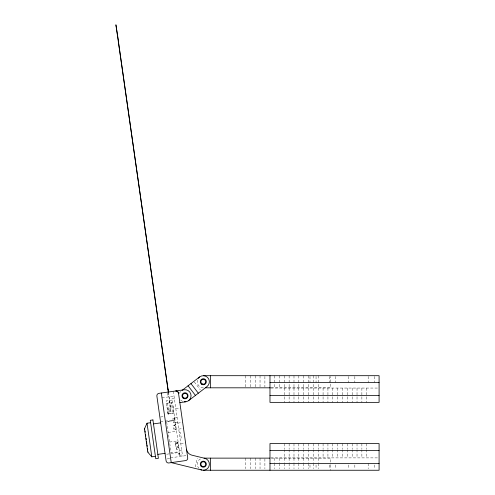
<?xml version="1.0" encoding="UTF-8"?>
<svg xmlns="http://www.w3.org/2000/svg" width="495" height="495" viewBox="0 0 495 495"><rect width="100%" height="100%" fill="white"/><g stroke="black" fill="none" stroke-linecap="round" stroke-linejoin="round"><path stroke-width="0.37" stroke-dasharray="2.48 1.86" d="M195.166 466.884L197.313 458.054M174.376 425.613L175.601 424.407M176.901 443.607L178.163 442.394M177.835 442.097L176.622 443.65M178.113 442.06L175.329 442.635L176.282 449.305L179.116 449.083M162.026 397.819L174.023 396.111M174.364 398.512L171.969 398.852L180.168 456.464M172.136 400.053L166.134 400.907L168.015 414.111L174.017 413.257M166.475 403.307L172.477 402.454M166.988 406.909L168.133 414.092M172.99 406.055L173.894 413.269M168.411 409.155L172.254 408.61M175.818 408.709L180.619 408.029M168.585 410.355L171.221 409.978L170.713 406.376L171.4 402.608L172.916 413.288M168.752 411.555L172.594 411.005M168.121 413.969L173.999 413.133M160.553 417.007L163.987 416.518M174.574 417.198L174.19 417.254L175.013 423.015L175.397 422.959M174.698 418.052L177.099 417.712M174.358 418.405L172.823 418.621L173.423 422.848L174.958 422.631M160.535 421.783L164.328 421.245M165.083 421.134L174.939 419.735M166.642 421.653L175.038 420.453L166.636 421.635L171.084 452.875L179.481 451.663M175.385 422.854L177.785 422.513M177.866 423.114L182.667 422.433M175.558 424.067L174.098 425.65M178.72 429.115L183.521 428.435M176.399 430.019L174.525 428.911M168.176 432.451L176.579 431.256M179.233 432.717L180.434 432.543L181.288 438.545L180.087 438.719M169.544 442.054L177.946 440.859M175.496 443.805L178.027 443.446L178.491 446.7L175.96 447.059M180.774 443.52L185.576 442.833M178.961 448.006L177.123 446.892M179.314 450.462L181.715 450.116M166.697 454.218L179.586 452.381M179.697 453.154L178.293 453.352L178.59 455.462L182.395 454.917M170.565 457.825L185.996 455.629M167.217 458.914L170.651 458.426M271.136 387.814L330.598 387.814L330.598 376.447M270.753 388.055L379.09 388.055M270.753 457.887L379.09 457.887M271.359 458.129L330.598 458.129L330.598 464.186M176.356 429.679L174.803 428.868M178.912 447.672L177.402 446.855M194.306 381.967L200.296 389.788M173.343 391.31L182.568 456.118M179.574 453.173L179.877 455.276M168.517 392.665L170.472 406.414L168.35 393.247M175.589 442.419L176.585 449.441M169.135 400.48L170.676 411.283M167.44 392.851L168.022 396.965M167.558 403.153L169.08 413.832M168.009 412.886L168.257 414.074M374.239 376.447L374.239 382.48M374.239 464.972L374.239 468.74M368.175 376.447L368.175 382.48M368.175 463.462L368.175 468.74M366.721 388.055L366.721 402.361M366.721 443.582L366.721 448.847M366.721 449.602L366.721 457.887M361.876 388.055L361.876 402.361M361.876 443.582L361.876 448.847M361.876 449.602L361.876 457.887M357.025 388.055L357.025 402.361M357.025 443.582L357.025 448.847M357.025 449.602L357.025 457.887M354.841 376.447L354.841 382.48M354.841 464.972L354.841 468.74M352.174 388.055L352.174 402.361M352.174 443.582L352.174 448.847M352.174 449.602L352.174 457.887M348.783 376.447L348.783 382.48M348.783 464.972L348.783 468.74M347.323 388.055L347.323 402.361M347.323 443.582L347.323 448.847M347.323 449.602L347.323 457.887M342.478 388.055L342.478 402.361M342.478 443.582L342.478 448.847M342.478 449.602L342.478 457.887M337.627 388.055L337.627 402.361M337.627 443.582L337.627 448.847M337.627 449.602L337.627 457.887M335.443 376.447L335.443 382.48M335.443 464.972L335.443 468.74M332.776 388.055L332.776 402.361M332.776 443.582L332.776 448.847M332.776 449.602L332.776 457.887M330.598 464.947L330.598 470.25M329.385 376.447L329.385 382.48M329.385 464.972L329.385 468.74M327.931 388.055L327.931 402.361M327.931 443.582L327.931 448.847M327.931 449.602L327.931 457.887M323.08 388.055L323.08 402.361M323.08 443.582L323.08 448.847M323.08 449.602L323.08 457.887M318.229 375.693L318.229 387.814M318.229 388.055L318.229 402.361M318.229 443.582L318.229 448.847M318.229 449.602L318.229 457.887M318.229 458.129L318.229 462.67M318.229 463.431L318.229 468.734M316.051 376.447L316.051 382.48M316.051 464.972L316.051 468.74M313.385 375.693L313.385 387.814M313.385 388.055L313.385 402.361M313.385 443.582L313.385 448.847M313.385 449.602L313.385 457.887M313.385 458.129L313.385 462.67M313.385 463.431L313.385 468.734M309.988 376.447L309.988 382.48M309.988 464.972L309.988 468.74M308.534 375.693L308.534 387.814M308.534 388.055L308.534 402.361M308.534 443.582L308.534 448.847M308.534 449.602L308.534 457.887M308.534 458.129L308.534 462.67M308.534 463.431L308.534 468.734M303.683 375.693L303.683 387.814M303.683 388.055L303.683 402.361M303.683 443.582L303.683 448.847M303.683 449.602L303.683 457.887M303.683 458.129L303.683 462.67M303.683 463.431L303.683 468.734M298.832 375.693L298.832 387.814M298.832 388.055L298.832 402.361M298.832 443.582L298.832 448.847M298.832 449.602L298.832 457.887M298.832 458.129L298.832 462.67M298.832 463.431L298.832 468.734M293.987 375.693L293.987 387.814M293.987 388.055L293.987 402.361M293.987 443.582L293.987 448.847M293.987 449.602L293.987 457.887M293.987 458.129L293.987 462.67M293.987 463.431L293.987 468.734M289.136 375.693L289.136 387.814M289.136 388.055L289.136 402.361M289.136 443.582L289.136 448.847M289.136 449.602L289.136 457.887M289.136 458.129L289.136 462.67M289.136 463.431L289.136 468.734M284.285 375.693L284.285 387.814M284.285 388.055L284.285 402.361M284.285 443.582L284.285 448.847M284.285 449.602L284.285 457.887M284.285 458.129L284.285 462.67M284.285 463.431L284.285 468.734M279.44 375.693L279.44 387.814M279.44 458.129L279.44 462.67M279.44 463.431L279.44 468.734M274.589 375.693L274.589 387.814M274.589 458.129L274.589 462.67M274.589 463.431L274.589 468.734M264.893 376.447L264.893 387.059M264.893 458.884L264.893 468.734M260.042 375.693L260.042 387.059M260.042 458.129L260.042 468.734M255.191 375.693L255.191 387.059M255.191 458.129L255.191 468.734M250.34 375.693L250.34 387.059M250.34 458.129L250.34 468.734M245.495 375.693L245.495 387.059M245.495 458.129L245.495 468.734M182.698 401.358A6.064 6.064 0 0 1 180.211 399.446M179.425 393.432A6.064 6.064 0 0 1 181.337 390.945M199.021 468.474A6.064 6.064 0 0 1 201.236 458.494M203.309 387.814A6.064 6.064 0 0 1 197.449 380.185M175.465 425.459L172.941 425.818L173.399 429.066L175.929 428.707L175.465 425.459"/><path stroke-width="0.74" d="M150.629 422.705L147.027 423.219L144.478 428.775L147.807 452.201L151.81 456.823L155.411 456.31M181.95 390.481L199.621 376.943M188.706 400.573L206.99 386.564A6.064 6.064 0 0 0 207.498 377.376A6.064 6.064 0 0 0 198.34 378.279M118.546 41.555L115.91 24.787L168.517 392.665M168.077 389.608L168.251 392.523M179.852 402.627L185.854 401.773M153.487 423.893L160.689 422.866M157.825 454.373L165.027 453.352M203.309 375.693L379.09 375.693L379.09 402.361L269.979 402.361L269.979 375.693M269.979 382.48L379.09 382.48M205.487 387.814L270.363 387.814M269.979 395.573L379.09 395.573M269.979 450.37L379.09 450.37M204.033 458.129L269.818 458.129M269.979 463.462L379.09 463.462M203.309 470.25L379.09 470.25L379.09 443.582L269.979 443.582L269.979 470.25M201.873 470.077L171.245 462.627L161.339 393.018M190.959 383.575L198.328 393.197M188.069 385.784L195.445 395.412M178.485 393.024L177.538 391.427L175.744 390.97A2.425 2.425 0 0 1 178.485 393.024L187.71 457.838A2.425 2.425 0 0 1 185.65 460.579L168.845 462.967A2.425 2.425 0 0 1 166.103 460.913L156.878 396.099A2.425 2.425 0 0 1 158.938 393.358L184.146 389.769A6.064 6.064 0 0 1 191.058 395.746A6.064 6.064 0 0 1 184.202 401.779M118.423 41.568L167.96 389.627M147.027 423.219L151.81 456.823M144.713 428.738L144.769 429.14M145.029 430.928L145.202 432.172M145.549 434.598L145.747 436.008M146.056 438.18L146.273 439.696M146.489 441.212L146.811 443.483M147.015 444.9L147.213 446.311M147.559 448.736L147.739 449.974M147.993 451.768L148.048 452.164M210.579 375.693L210.579 387.814M210.579 458.129L210.579 470.25M186.485 449.225A7.159 7.159 0 0 0 191.874 455.171L204.738 458.296A6.064 6.064 0 0 1 208.933 466.445A6.064 6.064 0 0 1 200.277 469.439M152.924 419.927L150.282 420.305L155.752 458.71L158.394 458.333L152.924 419.927M201.211 466.383A3.032 3.032 0 0 0 206.248 464.904A3.032 3.032 0 0 0 202.455 461.278A3.032 3.032 0 0 0 201.211 466.383M183.175 398.197A3.032 3.032 0 0 0 188.007 396.136A3.032 3.032 0 0 0 183.806 392.987A3.032 3.032 0 0 0 183.175 398.197M201.459 384.157A3.032 3.032 0 0 0 206.31 382.152A3.032 3.032 0 0 0 202.146 378.953A3.032 3.032 0 0 0 201.459 384.157M183.54 397.683A2.425 2.425 0 0 0 187.426 396.08A2.425 2.425 0 0 0 184.097 393.519A2.425 2.425 0 0 0 183.54 397.683M202.096 466.29A2.425 2.425 0 0 0 205.728 464.186A2.425 2.425 0 0 0 202.096 462.089A2.425 2.425 0 0 0 202.096 466.29M202.096 383.854A2.425 2.425 0 0 0 205.728 381.75A2.425 2.425 0 0 0 202.096 379.653A2.425 2.425 0 0 0 202.096 383.854"/></g></svg>
